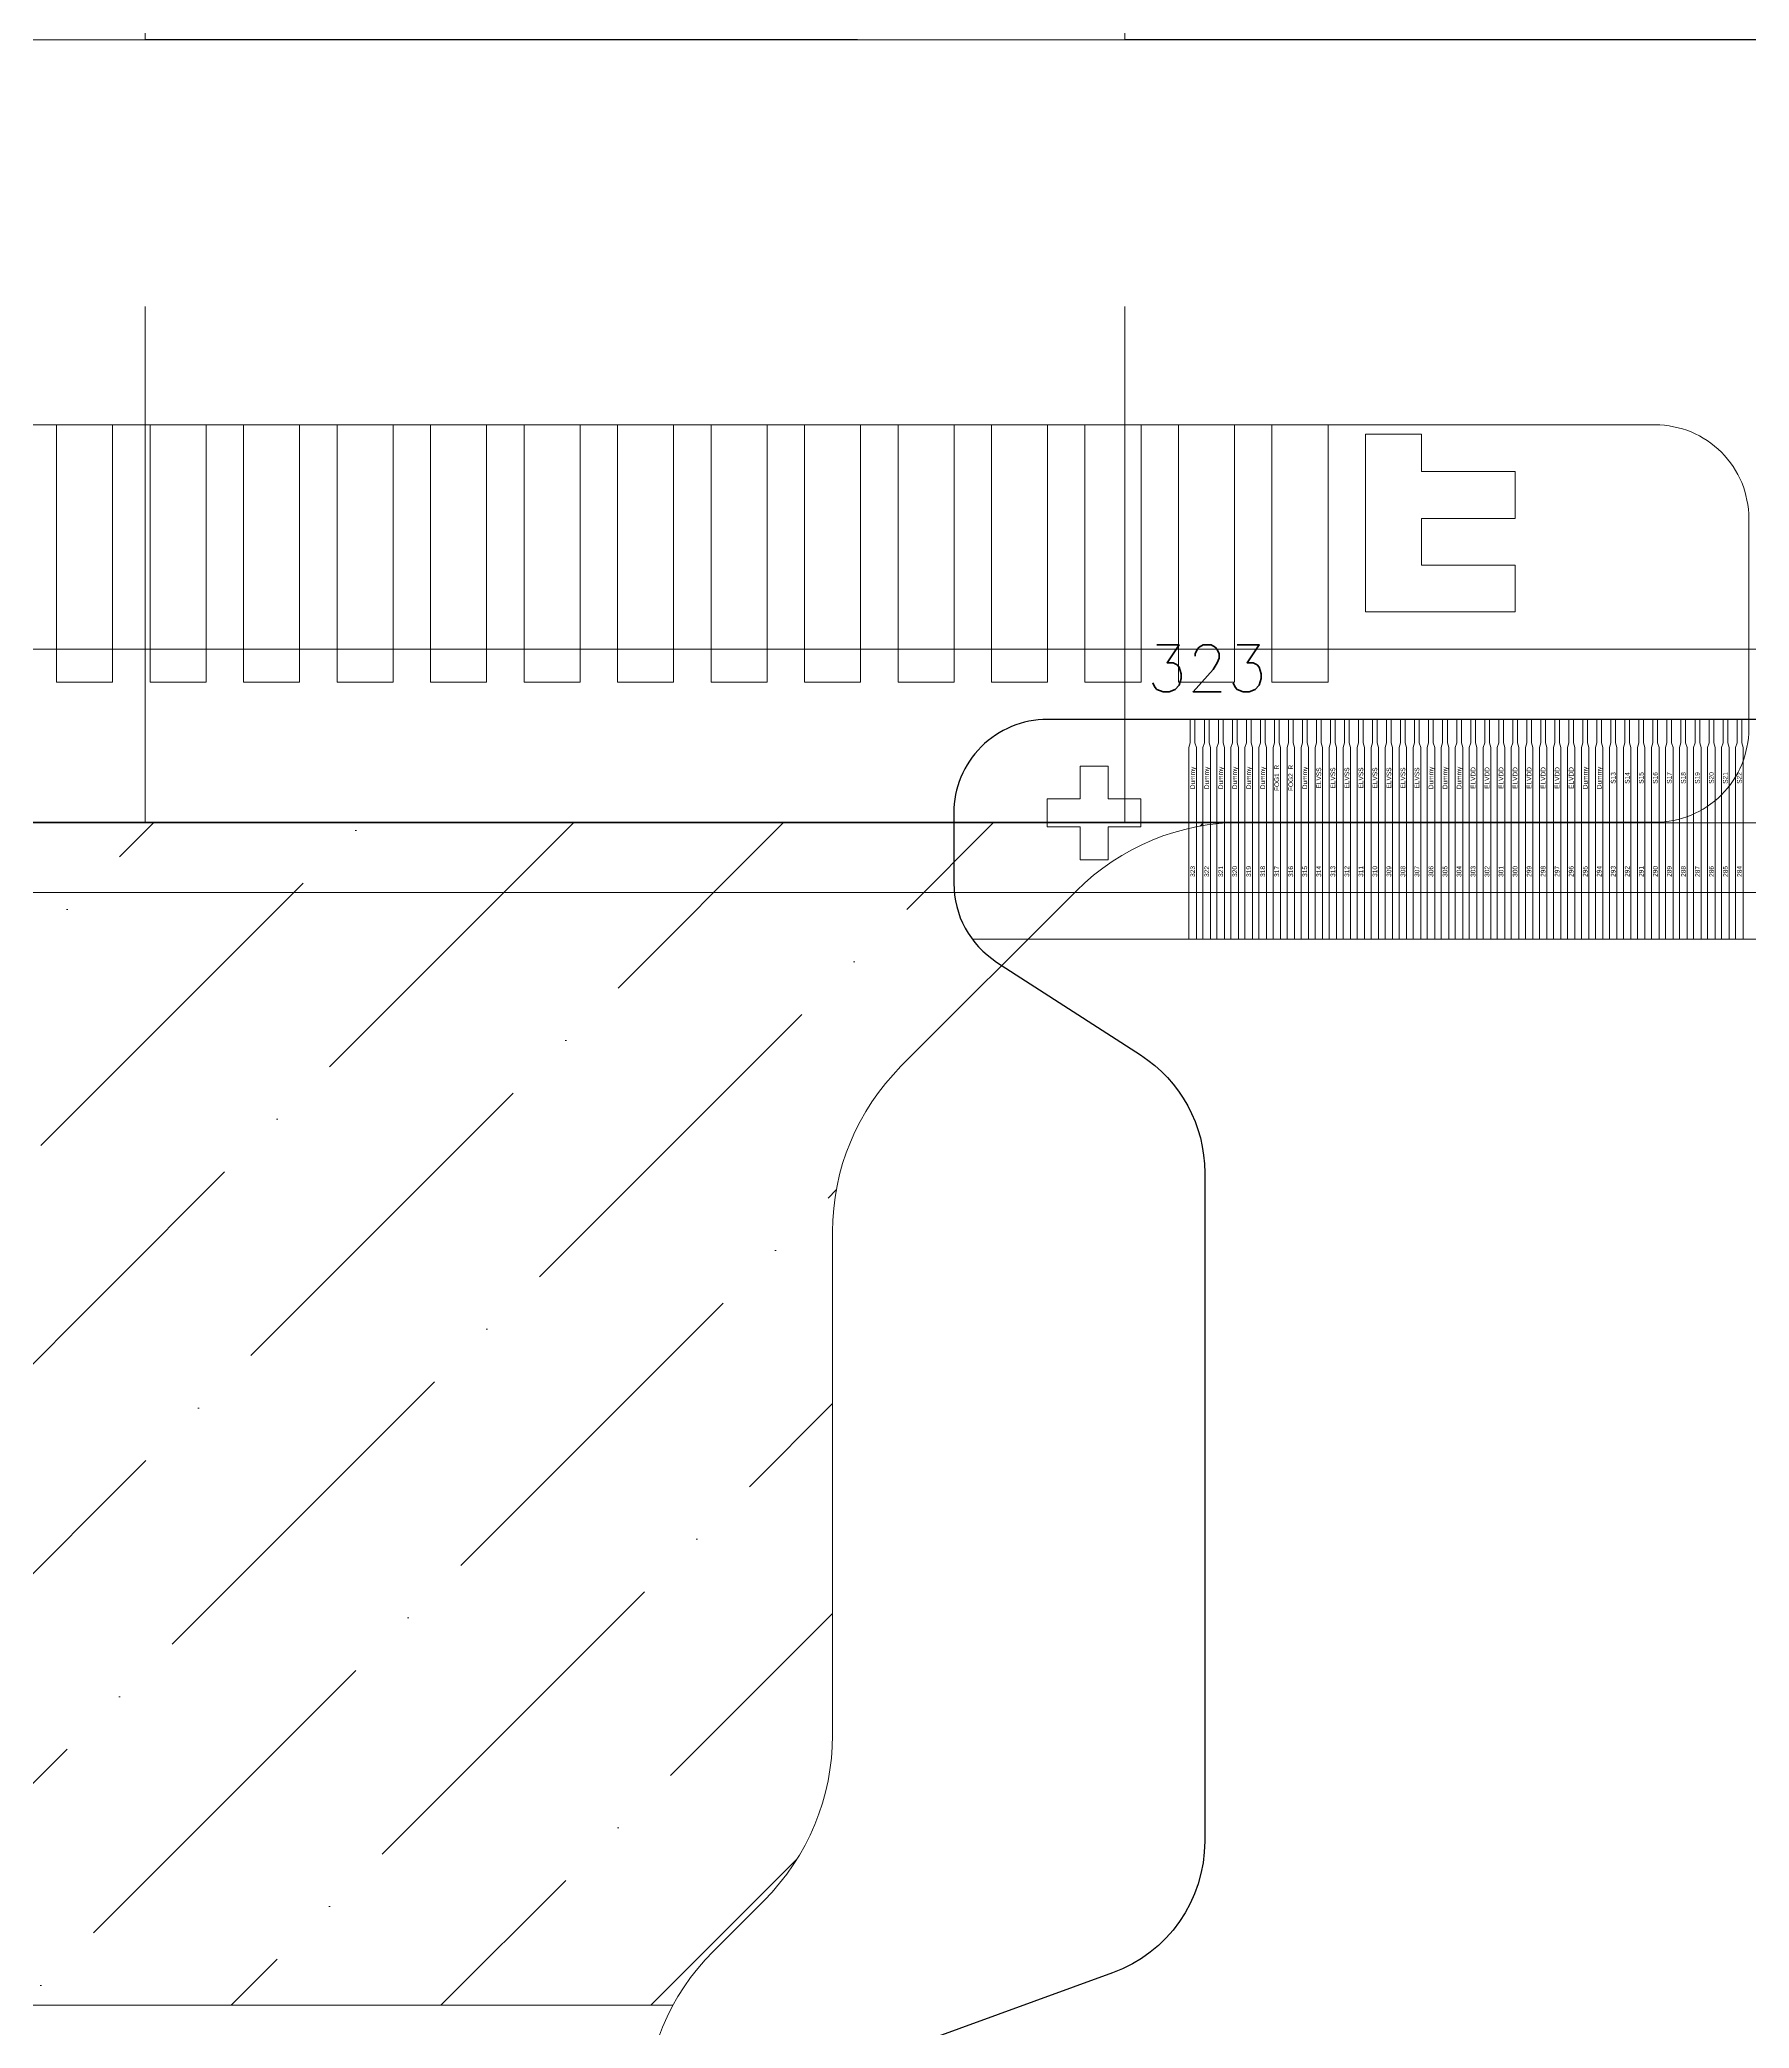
# Model space of a CAD drawing. Header units: millimetres. Extents: x 1134 to 2451, y -9 to 375.
# Drawn here: x 1665.698 to 1669.355, y 278.64 to 282.893 of the extents above; entities that cross this region are included whole.
import ezdxf
from ezdxf.enums import TextEntityAlignment as Align
from ezdxf.lldxf.tags import DXFTag

# ---------------------------------------------------------------- set-up
doc = ezdxf.new("R2010")
doc.units = ezdxf.units.MM
doc.layers.get('0').update_dxf_attribs({"lineweight": 5})
doc.layers.get('Defpoints').update_dxf_attribs({"lineweight": 5})
doc.layers.add('07 Cutline', color=4, linetype='Continuous')
for name, color, linetype, lineweight in [('COF', 110, 'Continuous', 5), ('DIM', 3, 'Continuous', 5), ('Encap', 210, 'Continuous', 5), ('ITO', 2, 'Continuous', 5), ('MFPC', 50, 'Continuous', 5), ('TAPE-Form', 32, 'Continuous', 5), ('TFPC', 50, 'Continuous', 5)]:
    doc.layers.add(name, color=color, linetype=linetype, lineweight=lineweight)
doc.styles.add('MBC_Arial_Font', font='arial.ttf')
doc.styles.add('RD', font='ROMAND.shx', dxfattribs={"width": 0.8})
doc.styles.get("Standard").update_dxf_attribs({"font": 'txt', "bigfont": 'gbcbig.shx'})
tags = doc.linetypes.add('CENTER', pattern=[0.6, 0.375, -0.075, 0.075, -0.075]).pattern_tags.tags
tags[10:11] = [DXFTag(74, 4), DXFTag(75, 0), DXFTag(340, '0'), DXFTag(46, 1.0), DXFTag(50, 0.0), DXFTag(44, 0.0), DXFTag(45, 0.0)]
tags[8:9] = [DXFTag(74, 4), DXFTag(75, 0), DXFTag(340, '0'), DXFTag(46, 1.0), DXFTag(50, 0.0), DXFTag(44, 0.0), DXFTag(45, 0.0)]
tags[6:7] = [DXFTag(74, 4), DXFTag(75, 0), DXFTag(340, '0'), DXFTag(46, 1.0), DXFTag(50, 0.0), DXFTag(44, 0.0), DXFTag(45, 0.0)]
tags[4:5] = [DXFTag(74, 4), DXFTag(75, 0), DXFTag(340, '0'), DXFTag(46, 1.0), DXFTag(50, 0.0), DXFTag(44, 0.0), DXFTag(45, 0.0)]
doc.dimstyles.new('DIM', dxfattribs={"dimtxt": 1.5, "dimasz": 0.8, "dimexe": 0, "dimexo": 0.5, "dimgap": 0.11, "dimtad": 0, "dimzin": 1, "dimdsep": 46, "dimtxsty": 'RD', "dimcen": 0, "dimclrd": 256, "dimclre": 256, "dimclrt": 256, "dimadec": 0, "dimazin": 0, "dimtm": 1e-09, "dimtfac": 1, "dimtofl": 0, "dimtmove": 0, "dimatfit": 3, "dimfxl": 0, "dimlwe": -1, "dimarcsym": 0})

# ---------------------------------------------------------------- blocks, each defined once
blk = doc.blocks.new('*D51')
at = {"layer": 'Defpoints', "color": 0, "lineweight": 5, "transparency": 16777216}
for p in [(1672.9926, 324.0545), (1649.9879, 281.2185), (1667.149, 281.2185)]:
    blk.add_point(p, dxfattribs=at)
at = {"layer": 'DIM', "lineweight": 5, "transparency": 16777216}
for p, q in [((1672.4926, 324.0545), (1649.9879, 324.0545)), ((1649.9879, 323.2545), (1649.9879, 311.6766)), ((1649.9879, 282.0185), (1649.9879, 295.628)), ((1666.649, 281.2185), (1649.9879, 281.2185))]:
    blk.add_line(p, q, dxfattribs=at)
for points in [[(1649.8546, 323.2545), (1650.1212, 323.2545), (1649.9879, 324.0545)], [(1649.8546, 282.0185), (1650.1212, 282.0185), (1649.9879, 281.2185)]]:
    blk.add_solid(points, dxfattribs=at)
at = {"layer": 'DIM', "lineweight": 5, "transparency": 16777216, "insert": (1649.9879, 303.6523), "char_height": 1.5, "attachment_point": 5, "rotation": 90, "style": 'RD'}
blk.add_mtext('42.84±0.3(Foam)', dxfattribs=at)
blk = doc.blocks.new('R213NRK-001-PNL-V01-C')
at = {"layer": 'Encap', "lineweight": 0}
blk.add_line((482.5082, 267.2313), (459.6914, 267.2313), dxfattribs=at)
at = {"layer": 'ITO', "color": 1, "linetype": 'CENTER', "lineweight": 0}
blk.add_line((478.4433, 268.5349), (463.7563, 268.5349), dxfattribs=at)
at = {"layer": 'ITO', "lineweight": 5}
blk.add_line((479.4933, 266.7113), (462.7063, 266.7113), dxfattribs=at)
blk = doc.blocks.new('R213NRK-001-Form-V01-A')
at = {"layer": 'TAPE-Form', "lineweight": 5}
h = blk.add_hatch(dxfattribs=at)
h.set_pattern_fill('ANGLE', color=256, scale=0.3)
h.set_pattern_definition([(0, (0, 0), (0, 2.0955), [1.524, -0.5715]), (90, (0, 0), (-2.0955, 1e-16), [1.524, -0.5715])])
h.paths.add_polyline_path([(893.2113, 302.4122, 0.414214), (884.8113, 310.8122), (867.1243, 310.8122, 0.414214), (858.7243, 302.4122), (858.7243, 276.9762, 0.414214), (867.7243, 267.9762), (884.2113, 267.9762, 0.414214), (893.2113, 276.9762)])
at = {"layer": 'TAPE-Form', "color": 32, "lineweight": 5}
blk.add_line((867.7243, 267.9762), (884.2113, 267.9762), dxfattribs=at)
blk = doc.blocks.new('R213NRK-001-COF-V01-C')
at = {"color": 3}
for points in [[(415.0883, 298.4577), (415.0883, 298.8677), (415.0913, 298.8777), (415.0913, 298.9277)], [(415.1013, 298.9277), (415.1013, 298.8777), (415.1043, 298.8677), (415.1043, 298.4577)], [(415.1183, 298.4577), (415.1183, 298.8677), (415.1213, 298.8777), (415.1213, 298.9277)], [(415.1313, 298.9277), (415.1313, 298.8777), (415.1343, 298.8677), (415.1343, 298.4577)], [(415.1483, 298.4577), (415.1483, 298.8677), (415.1513, 298.8777), (415.1513, 298.9277)], [(415.1613, 298.9277), (415.1613, 298.8777), (415.1643, 298.8677), (415.1643, 298.4577)], [(415.1783, 298.4577), (415.1783, 298.8677), (415.1813, 298.8777), (415.1813, 298.9277)], [(415.1913, 298.9277), (415.1913, 298.8777), (415.1943, 298.8677), (415.1943, 298.4577)], [(415.2082, 298.4577), (415.2082, 298.8677), (415.2112, 298.8777), (415.2112, 298.9277)], [(415.2212, 298.9277), (415.2212, 298.8777), (415.2242, 298.8677), (415.2242, 298.4577)], [(415.2382, 298.4577), (415.2382, 298.8677), (415.2412, 298.8777), (415.2412, 298.9277)], [(415.2512, 298.9277), (415.2512, 298.8777), (415.2542, 298.8677), (415.2542, 298.4577)], [(415.2682, 298.4577), (415.2682, 298.8677), (415.2712, 298.8777), (415.2712, 298.9277)], [(415.2812, 298.9277), (415.2812, 298.8777), (415.2842, 298.8677), (415.2842, 298.4577)], [(415.2982, 298.4577), (415.2982, 298.8677), (415.3012, 298.8777), (415.3012, 298.9277)], [(415.3112, 298.9277), (415.3112, 298.8777), (415.3142, 298.8677), (415.3142, 298.4577)], [(415.3282, 298.4577), (415.3282, 298.8677), (415.3312, 298.8777), (415.3312, 298.9277)], [(415.3412, 298.9277), (415.3412, 298.8777), (415.3442, 298.8677), (415.3442, 298.4577)], [(415.3582, 298.4577), (415.3582, 298.8677), (415.3612, 298.8777), (415.3612, 298.9277)], [(415.3712, 298.9277), (415.3712, 298.8777), (415.3742, 298.8677), (415.3742, 298.4577)], [(415.3882, 298.4577), (415.3882, 298.8677), (415.3912, 298.8777), (415.3912, 298.9277)], [(415.4012, 298.9277), (415.4012, 298.8777), (415.4042, 298.8677), (415.4042, 298.4577)], [(415.4182, 298.4577), (415.4182, 298.8677), (415.4212, 298.8777), (415.4212, 298.9277)], [(415.4312, 298.9277), (415.4312, 298.8777), (415.4342, 298.8677), (415.4342, 298.4577)], [(415.4482, 298.4577), (415.4482, 298.8677), (415.4512, 298.8777), (415.4512, 298.9277)], [(415.4612, 298.9277), (415.4612, 298.8777), (415.4642, 298.8677), (415.4642, 298.4577)], [(415.4781, 298.4577), (415.4781, 298.8677), (415.4811, 298.8777), (415.4811, 298.9277)], [(415.4911, 298.9277), (415.4911, 298.8777), (415.4941, 298.8677), (415.4941, 298.4577)], [(415.5081, 298.4577), (415.5081, 298.8677), (415.5111, 298.8777), (415.5111, 298.9277)], [(415.5211, 298.9277), (415.5211, 298.8777), (415.5241, 298.8677), (415.5241, 298.4577)], [(415.5381, 298.4577), (415.5381, 298.8677), (415.5411, 298.8777), (415.5411, 298.9277)], [(415.5511, 298.9277), (415.5511, 298.8777), (415.5541, 298.8677), (415.5541, 298.4577)], [(415.5681, 298.4577), (415.5681, 298.8677), (415.5711, 298.8777), (415.5711, 298.9277)], [(415.5811, 298.9277), (415.5811, 298.8777), (415.5841, 298.8677), (415.5841, 298.4577)], [(415.5981, 298.4577), (415.5981, 298.8677), (415.6011, 298.8777), (415.6011, 298.9277)], [(415.6111, 298.9277), (415.6111, 298.8777), (415.6141, 298.8677), (415.6141, 298.4577)], [(415.6281, 298.4577), (415.6281, 298.8677), (415.6311, 298.8777), (415.6311, 298.9277)], [(415.6411, 298.9277), (415.6411, 298.8777), (415.6441, 298.8677), (415.6441, 298.4577)], [(415.6581, 298.4577), (415.6581, 298.8677), (415.6611, 298.8777), (415.6611, 298.9277)], [(415.6711, 298.9277), (415.6711, 298.8777), (415.6741, 298.8677), (415.6741, 298.4577)], [(415.6881, 298.4577), (415.6881, 298.8677), (415.6911, 298.8777), (415.6911, 298.9277)], [(415.7011, 298.9277), (415.7011, 298.8777), (415.7041, 298.8677), (415.7041, 298.4577)], [(415.718, 298.4577), (415.718, 298.8677), (415.721, 298.8777), (415.721, 298.9277)], [(415.731, 298.9277), (415.731, 298.8777), (415.734, 298.8677), (415.734, 298.4577)], [(415.748, 298.4577), (415.748, 298.8677), (415.751, 298.8777), (415.751, 298.9277)], [(415.761, 298.9277), (415.761, 298.8777), (415.764, 298.8677), (415.764, 298.4577)], [(415.778, 298.4577), (415.778, 298.8677), (415.781, 298.8777), (415.781, 298.9277)], [(415.791, 298.9277), (415.791, 298.8777), (415.794, 298.8677), (415.794, 298.4577)], [(415.808, 298.4577), (415.808, 298.8677), (415.811, 298.8777), (415.811, 298.9277)], [(415.821, 298.9277), (415.821, 298.8777), (415.824, 298.8677), (415.824, 298.4577)], [(415.838, 298.4577), (415.838, 298.8677), (415.841, 298.8777), (415.841, 298.9277)], [(415.851, 298.9277), (415.851, 298.8777), (415.854, 298.8677), (415.854, 298.4577)], [(415.868, 298.4577), (415.868, 298.8677), (415.871, 298.8777), (415.871, 298.9277)], [(415.881, 298.9277), (415.881, 298.8777), (415.884, 298.8677), (415.884, 298.4577)], [(415.898, 298.4577), (415.898, 298.8677), (415.901, 298.8777), (415.901, 298.9277)], [(415.911, 298.9277), (415.911, 298.8777), (415.914, 298.8677), (415.914, 298.4577)], [(415.928, 298.4577), (415.928, 298.8677), (415.931, 298.8777), (415.931, 298.9277)], [(415.941, 298.9277), (415.941, 298.8777), (415.944, 298.8677), (415.944, 298.4577)], [(415.9579, 298.4577), (415.9579, 298.8677), (415.9609, 298.8777), (415.9609, 298.9277)], [(415.9709, 298.9277), (415.9709, 298.8777), (415.9739, 298.8677), (415.9739, 298.4577)], [(415.9879, 298.4577), (415.9879, 298.8677), (415.9909, 298.8777), (415.9909, 298.9277)], [(416.0009, 298.9277), (416.0009, 298.8777), (416.0039, 298.8677), (416.0039, 298.4577)], [(416.0179, 298.4577), (416.0179, 298.8677), (416.0209, 298.8777), (416.0209, 298.9277)], [(416.0309, 298.9277), (416.0309, 298.8777), (416.0339, 298.8677), (416.0339, 298.4577)], [(416.0479, 298.4577), (416.0479, 298.8677), (416.0509, 298.8777), (416.0509, 298.9277)], [(416.0609, 298.9277), (416.0609, 298.8777), (416.0639, 298.8677), (416.0639, 298.4577)], [(416.0779, 298.4577), (416.0779, 298.8677), (416.0809, 298.8777), (416.0809, 298.9277)], [(416.0909, 298.9277), (416.0909, 298.8777), (416.0939, 298.8677), (416.0939, 298.4577)], [(416.1079, 298.4577), (416.1079, 298.8677), (416.1109, 298.8777), (416.1109, 298.9277)], [(416.1209, 298.9277), (416.1209, 298.8777), (416.1239, 298.8677), (416.1239, 298.4577)], [(416.1379, 298.4577), (416.1379, 298.8677), (416.1409, 298.8777), (416.1409, 298.9277)], [(416.1509, 298.9277), (416.1509, 298.8777), (416.1539, 298.8677), (416.1539, 298.4577)], [(416.1679, 298.4577), (416.1679, 298.8677), (416.1709, 298.8777), (416.1709, 298.9277)], [(416.1809, 298.9277), (416.1809, 298.8777), (416.1839, 298.8677), (416.1839, 298.4577)], [(416.1979, 298.4577), (416.1979, 298.8677), (416.2009, 298.8777), (416.2009, 298.9277)], [(416.2109, 298.9277), (416.2109, 298.8777), (416.2139, 298.8677), (416.2139, 298.4577)], [(416.2278, 298.4577), (416.2278, 298.8677), (416.2308, 298.8777), (416.2308, 298.9277)], [(416.2408, 298.9277), (416.2408, 298.8777), (416.2438, 298.8677), (416.2438, 298.4577)], [(416.2578, 298.4577), (416.2578, 298.8677), (416.2608, 298.8777), (416.2608, 298.9277)], [(416.2708, 298.9277), (416.2708, 298.8777), (416.2738, 298.8677), (416.2738, 298.4577)]]:
    blk.add_lwpolyline(points, dxfattribs=at)
blk.add_lwpolyline([(414.9154, 298.8277), (414.8554, 298.8277), (414.8554, 298.7577), (414.7854, 298.7577), (414.7854, 298.6977), (414.8554, 298.6977), (414.8554, 298.6277), (414.9154, 298.6277), (414.9154, 298.6977), (414.9854, 298.6977), (414.9854, 298.7577), (414.9154, 298.7577)], close=True, dxfattribs=at)
blk.add_lwpolyline([(425.2239, 298.4577), (414.6248, 298.4577)])
at = {"layer": '07 Cutline'}
blk.add_lwpolyline([(425.0634, 298.9277), (414.7854, 298.9277, 0.414214), (414.5854, 298.7277), (414.5854, 298.577, 0.254671), (414.6769, 298.4089), (414.9849, 298.2101, -0.254671), (415.1222, 297.958), (415.1222, 296.5286, -0.315299), (414.9248, 296.2467), (414.5118, 296.0963, 0.315299), (414.3144, 295.8144), (414.3144, 292.4071, -0.263643), (414.1685, 292.1497), (412.7766, 291.316, 0.263643), (412.6794, 291.1444), (412.6794, 289.0504, 0.414214), (412.8794, 288.8504), (426.9694, 288.8504, 0.414214)], format="xyb", dxfattribs=at)
at = {"color": 6, "style": 'MBC_Arial_Font'}
for s, p in [('Dummy', (415.0963, 298.8025)), ('Dummy', (415.1263, 298.8025)), ('Dummy', (415.1563, 298.8025)), ('Dummy', (415.1863, 298.8025)), ('Dummy', (415.2162, 298.8025)), ('Dummy', (415.2462, 298.8025)), ('FOG1_R', (415.2762, 298.8025)), ('FOG2_R', (415.3062, 298.8025)), ('Dummy', (415.3362, 298.8025)), ('ELVSS', (415.3662, 298.8025)), ('ELVSS', (415.3962, 298.8025)), ('ELVSS', (415.4262, 298.8025)), ('ELVSS', (415.4562, 298.8025)), ('ELVSS', (415.4861, 298.8025)), ('ELVSS', (415.5161, 298.8025)), ('ELVSS', (415.5461, 298.8025)), ('ELVSS', (415.5761, 298.8025)), ('Dummy', (415.6061, 298.8025)), ('Dummy', (415.6361, 298.8025)), ('Dummy', (415.6661, 298.8025)), ('ELVDD', (415.6961, 298.8025)), ('ELVDD', (415.726, 298.8025)), ('ELVDD', (415.756, 298.8025)), ('ELVDD', (415.786, 298.8025)), ('ELVDD', (415.816, 298.8025)), ('ELVDD', (415.846, 298.8025)), ('ELVDD', (415.876, 298.8025)), ('ELVDD', (415.906, 298.8025)), ('Dummy', (415.936, 298.8025)), ('Dummy', (415.9659, 298.8025)), ('S13', (415.9959, 298.8025)), ('S14', (416.0259, 298.8025)), ('S15', (416.0559, 298.8025)), ('S16', (416.0859, 298.8025)), ('S17', (416.1159, 298.8025)), ('S18', (416.1459, 298.8025)), ('S19', (416.1759, 298.8025)), ('S20', (416.2059, 298.8025)), ('S21', (416.2358, 298.8025)), ('S22', (416.2658, 298.8025)), ('323', (415.0963, 298.6026)), ('322', (415.1263, 298.6026)), ('321', (415.1563, 298.6026)), ('320', (415.1863, 298.6026)), ('319', (415.2162, 298.6026)), ('318', (415.2462, 298.6026)), ('317', (415.2762, 298.6026)), ('316', (415.3062, 298.6026)), ('315', (415.3362, 298.6026)), ('314', (415.3662, 298.6026)), ('313', (415.3962, 298.6026)), ('312', (415.4262, 298.6026)), ('311', (415.4562, 298.6026)), ('310', (415.4861, 298.6026)), ('309', (415.5161, 298.6026)), ('308', (415.5461, 298.6026)), ('307', (415.5761, 298.6026)), ('306', (415.6061, 298.6026)), ('305', (415.6361, 298.6026)), ('304', (415.6661, 298.6026)), ('303', (415.6961, 298.6026)), ('302', (415.726, 298.6026)), ('301', (415.756, 298.6026)), ('300', (415.786, 298.6026)), ('299', (415.816, 298.6026)), ('298', (415.846, 298.6026)), ('297', (415.876, 298.6026)), ('296', (415.906, 298.6026)), ('295', (415.936, 298.6026)), ('294', (415.9659, 298.6026)), ('293', (415.9959, 298.6026)), ('292', (416.0259, 298.6026)), ('291', (416.0559, 298.6026)), ('290', (416.0859, 298.6026)), ('289', (416.1159, 298.6026)), ('288', (416.1459, 298.6026)), ('287', (416.1759, 298.6026)), ('286', (416.2059, 298.6026)), ('285', (416.2358, 298.6026)), ('284', (416.2658, 298.6026))]:
    blk.add_text(s, height=0.01, rotation=90, dxfattribs=at).set_placement(p, align=Align.MIDDLE_CENTER)
at = {"insert": (414.9986, 299.087), "char_height": 0.1, "width": 0.149785, "attachment_point": 1}
blk.add_mtext('323', dxfattribs=at)
blk = doc.blocks.new('R213NRK-004-TFPC-V02-C')
at = {"lineweight": 5}
h = blk.add_hatch(dxfattribs=at)
h.set_pattern_fill('ANSI36', color=3, scale=0.1)
h.set_pattern_definition([(45, (28.76808, 13.53342), (0.1683798, 0.61739261), [0.79375, -0.15875, 0, -0.15875])])
edge = h.paths.add_edge_path()
edge.add_line((1414.096, 300.0671), (1417.2548, 300.0671))
edge.add_arc((1417.6942, 299.8286), 0.5, 135, 151.5123, ccw=False)
edge.add_line((1417.3407, 300.1821), (1417.4495, 300.291))
edge.add_arc((1417.096, 300.6445), 0.5, 315, 360)
edge.add_line((1417.596, 300.6445), (1417.596, 301.7215))
edge.add_arc((1418.096, 301.7215), 0.5, 135, 180, ccw=False)
edge.add_line((1417.7424, 302.075), (1418.1178, 302.4504))
edge.add_arc((1418.4714, 302.0969), 0.5, 90, 135, ccw=False)
edge.add_line((1418.4714, 302.5969), (1413.8641, 302.5969))
edge.add_arc((1413.596, 302.1748), 0.5, 0, 57.5735, ccw=False)
edge.add_line((1414.096, 302.1748), (1414.096, 300.0671))
at = {"color": 3, "lineweight": 5}
for p, q in [((1418.4714, 302.5969), (1413.8641, 302.5969)), ((1413.096, 300.0671), (1417.2548, 300.0671))]:
    blk.add_line(p, q, dxfattribs=at)
at = {"layer": 'TFPC', "color": 2}
blk.add_lwpolyline([(1412.836, 303.4469), (1419.356, 303.4469, -0.414214), (1419.556, 303.2469), (1419.556, 302.7969, -0.414214), (1419.356, 302.5969), (1418.4714, 302.5969, 0.198912), (1418.1178, 302.4504), (1417.7424, 302.075, 0.198912), (1417.596, 301.7215), (1417.596, 300.6445, -0.198912), (1417.4495, 300.291), (1417.3407, 300.1821, 0.198912), (1417.1942, 299.8286), (1417.1942, 296.6422, -0.263643), (1416.9512, 296.2133), (1414.7583, 294.8997, 0.263643)], format="xyb", dxfattribs=at)
at = {"layer": 'TFPC', "color": 0, "lineweight": 0}
for points in [[(1415.936, 303.4469), (1415.936, 302.8969), (1416.056, 302.8969), (1416.056, 303.4469)], [(1416.136, 303.4469), (1416.136, 302.8969), (1416.256, 302.8969), (1416.256, 303.4469)], [(1416.336, 303.4469), (1416.336, 302.8969), (1416.456, 302.8969), (1416.456, 303.4469)], [(1416.536, 303.4469), (1416.536, 302.8969), (1416.656, 302.8969), (1416.656, 303.4469)], [(1416.736, 303.4469), (1416.736, 302.8969), (1416.856, 302.8969), (1416.856, 303.4469)], [(1416.936, 303.4469), (1416.936, 302.8969), (1417.056, 302.8969), (1417.056, 303.4469)], [(1417.136, 303.4469), (1417.136, 302.8969), (1417.256, 302.8969), (1417.256, 303.4469)], [(1417.336, 303.4469), (1417.336, 302.8969), (1417.456, 302.8969), (1417.456, 303.4469)], [(1417.536, 303.4469), (1417.536, 302.8969), (1417.656, 302.8969), (1417.656, 303.4469)], [(1417.736, 303.4469), (1417.736, 302.8969), (1417.856, 302.8969), (1417.856, 303.4469)], [(1417.936, 303.4469), (1417.936, 302.8969), (1418.056, 302.8969), (1418.056, 303.4469)], [(1418.136, 303.4469), (1418.136, 302.8969), (1418.256, 302.8969), (1418.256, 303.4469)]]:
    blk.add_lwpolyline(points, close=True, dxfattribs=at)
at = {"layer": 'TFPC', "color": 1, "lineweight": 0}
for points in [[(1418.336, 303.4469), (1418.336, 302.8969), (1418.456, 302.8969), (1418.456, 303.4469)], [(1418.536, 303.4469), (1418.536, 302.8969), (1418.656, 302.8969), (1418.656, 303.4469)], [(1418.736, 303.0469), (1418.736, 303.4269), (1418.856, 303.4269), (1418.856, 303.3469), (1419.056, 303.3469), (1419.056, 303.2469), (1418.856, 303.2469), (1418.856, 303.1469), (1419.056, 303.1469), (1419.056, 303.0469)]]:
    blk.add_lwpolyline(points, close=True, dxfattribs=at)

msp = doc.modelspace()

# ---------------------------------------------------------------- hatches: boundary and pattern name
at = {"layer": 'MFPC', "linetype": 'Continuous'}
h = msp.add_hatch(dxfattribs=at)
h.set_pattern_fill('ANGLE', color=256)
h.set_pattern_definition([(0, (144.267, 180.497), (0, 6.985), [5.08, -1.905]), (90, (144.267, 180.497), (-6.985, 4e-16), [5.08, -1.905])])
h.paths.add_polyline_path([(1662.8033, 278.6922), (1666.8033, 278.6922), (1666.8033, 282.6922), (1662.8033, 282.6922)])
h.paths.add_polyline_path([(1663.6519, 280.2108), (1665.7431, 280.2108), (1665.7431, 281.6584), (1663.6519, 281.6584)], flags=24)

# ---------------------------------------------------------------- block references
at = {"lineweight": 5}
msp.add_blockref('R213NRK-004-TFPC-V02-C', (249.7982, -21.3774), dxfattribs=at)
at = {"layer": 'COF', "lineweight": 5}
msp.add_blockref('R213NRK-001-COF-V01-C', (1253.0682, -17.4882), dxfattribs=at)
at = {"layer": 'ITO', "lineweight": 5}
msp.add_blockref('R213NRK-001-PNL-V01-C', (1201.8928, 14.3582), dxfattribs=at)
at = {"layer": 'TAPE-Form', "lineweight": 5}
msp.add_blockref('R213NRK-001-Form-V01-A', (797.0247, 13.2423), dxfattribs=at)

# ---------------------------------------------------------------- dimensions: what is measured, and where the dimension line sits
at = {"layer": 'DIM', "lineweight": 5}
dim = msp.add_linear_dim(base=(1649.9879, 281.2185), p1=(1672.9926, 324.0545), p2=(1667.149, 281.2185), angle=90, text='<>(Foam)', dimstyle='DIM', override={"dimtol": 1, "dimtp": 0.3, "dimtm": 0.3, "dimfxl": 0.8, "dimlwd": 5, "dimlwe": 5, "dimarcsym": 1}, dxfattribs=at)
dim.commit()
dim.dimension.update_dxf_attribs({"geometry": '*D51', "text_midpoint": (1649.9879, 303.6523), "dimtype": 160})

doc.saveas('drawing.dxf')
